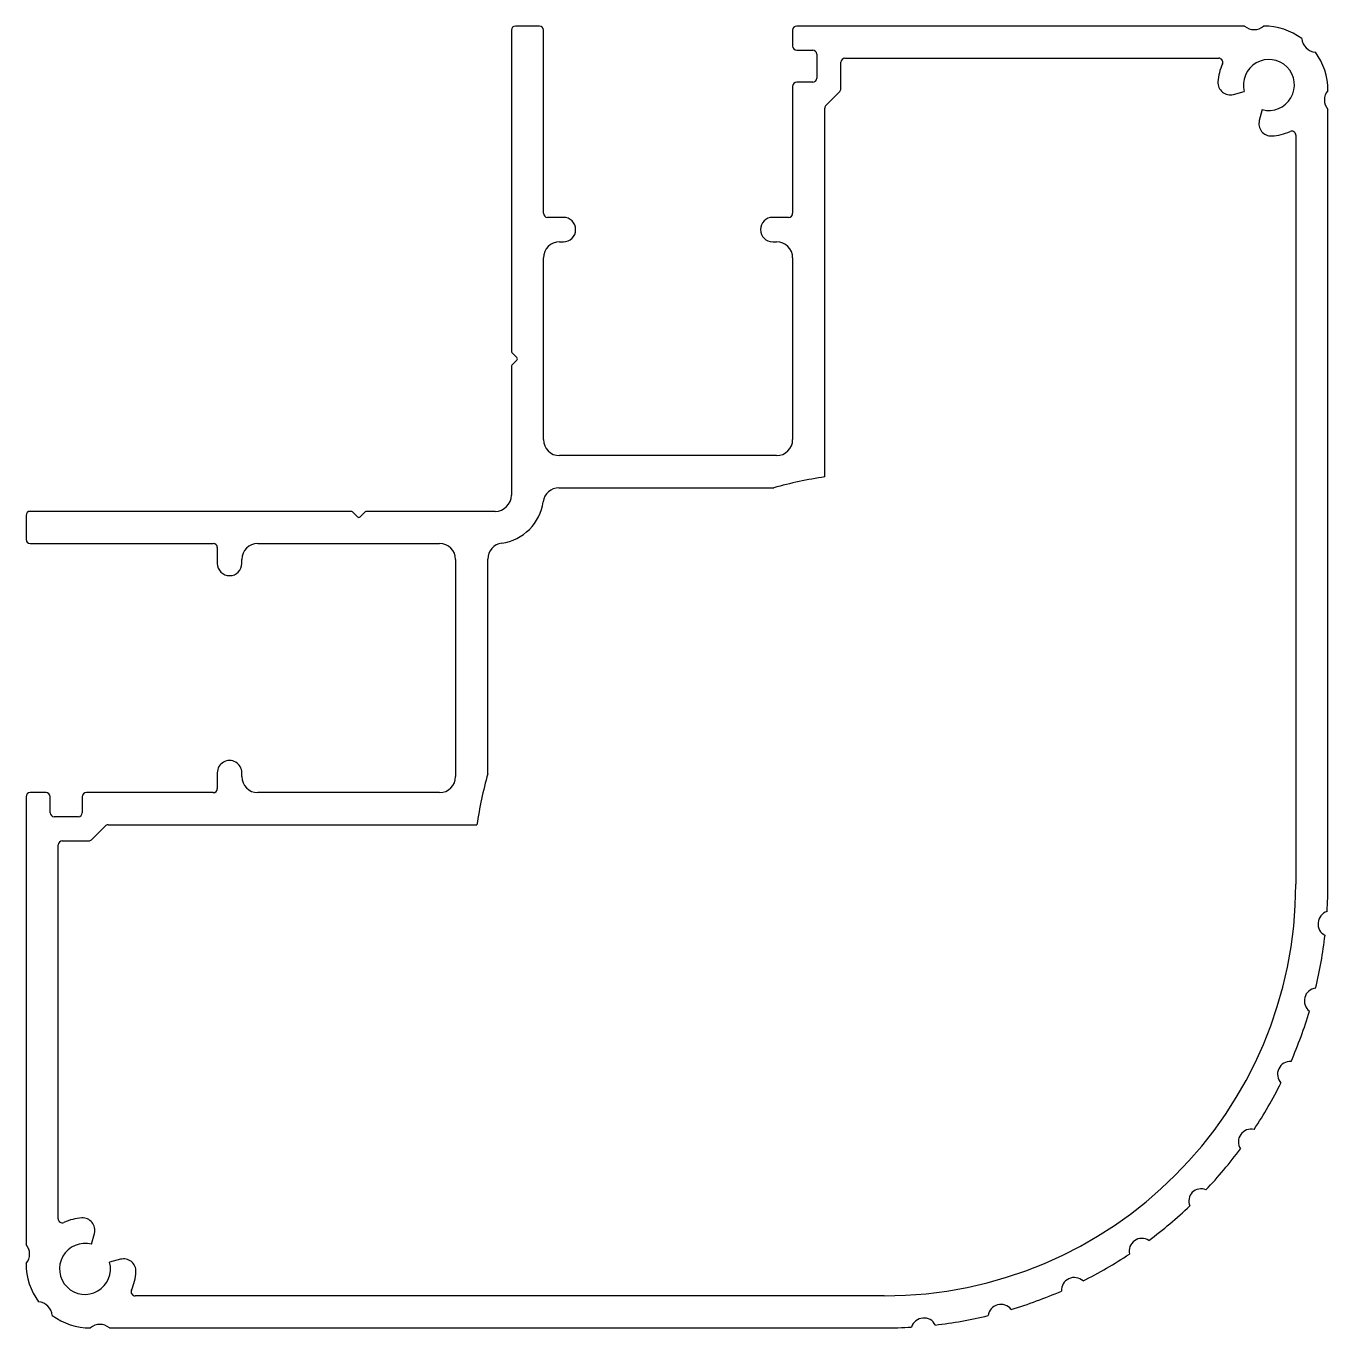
# Model space of a CAD drawing. Extents: x -40.6 to 40.4, y 6.1 to 87.1.
import ezdxf

# ---------------------------------------------------------------- set-up
doc = ezdxf.new("R2010")
doc.units = 0
doc.layers.add('1', color=7, linetype='CONTINUOUS')

msp = doc.modelspace()

# ---------------------------------------------------------------- linework, layer by layer
at = {"layer": '1'}
for p, q in [((-10.395, 86.882), (-10.395, 66.922)), ((-8.649, 87.136), (-10.141, 87.136)), ((-8.395, 75.486), (-8.395, 86.882)), ((7.105, 86.882), (7.105, 85.89)), ((35.218, 87.136), (7.359, 87.136)), ((7.359, 85.636), (8.351, 85.636)), ((8.605, 85.382), (8.605, 83.89)), ((10.359, 85.136), (33.608, 85.136)), ((10.105, 83.242), (10.105, 84.882)), ((8.351, 83.636), (7.359, 83.636)), ((7.105, 83.382), (7.105, 75.49)), ((9.179, 82.211), (10.031, 83.062)), ((34.519, 82.881), (35.198, 83.061)), ((9.105, 59.084), (9.105, 82.031)), ((36.318, 81.936), (36.134, 81.259)), ((40.405, 33.749), (40.405, 81.949)), ((38.405, 80.347), (38.405, 33.749)), ((-7.157, 75.236), (-8.145, 75.236)), ((6.851, 75.236), (5.867, 75.236)), ((-7.395, 73.712), (-7.157, 73.712)), ((5.867, 73.712), (6.105, 73.712)), ((-8.395, 61.412), (-8.395, 72.712)), ((7.105, 72.712), (7.105, 61.412)), ((-10.358, 66.832), (-10.051, 66.525)), ((-10.395, 65.949), (-10.395, 57.946)), ((-10.051, 66.346), (-10.358, 66.039)), ((6.105, 60.412), (-7.395, 60.412)), ((-7.431, 58.412), (5.929, 58.412)), ((-40.586, 56.696), (-40.586, 55.2)), ((-20.371, 56.946), (-40.336, 56.946)), ((-19.975, 56.602), (-20.281, 56.908)), ((-19.488, 56.908), (-19.795, 56.602)), ((-11.395, 56.946), (-19.399, 56.946)), ((-40.332, 54.946), (-28.936, 54.946)), ((-28.686, 54.696), (-28.686, 53.708)), ((-26.162, 54.946), (-14.862, 54.946)), ((-27.162, 53.708), (-27.162, 53.946)), ((-13.862, 53.946), (-13.862, 40.446)), ((-11.862, 40.621), (-11.862, 53.981)), ((-28.686, 40.684), (-28.686, 39.7)), ((-27.162, 40.446), (-27.162, 40.684)), ((-40.586, 39.192), (-40.586, 11.332)), ((-39.34, 39.446), (-40.332, 39.446)), ((-39.086, 38.2), (-39.086, 39.192)), ((-37.086, 39.192), (-37.086, 38.2)), ((-28.94, 39.446), (-36.832, 39.446)), ((-14.862, 39.446), (-26.162, 39.446)), ((-37.34, 37.946), (-38.832, 37.946)), ((-36.511, 36.52), (-35.66, 37.371)), ((-35.481, 37.446), (-12.533, 37.446)), ((-38.586, 12.943), (-38.586, 36.192)), ((-38.332, 36.446), (-36.691, 36.446)), ((-36.511, 11.353), (-36.331, 12.031)), ((-34.708, 10.416), (-35.386, 10.233)), ((12.802, 8.146), (-33.796, 8.146)), ((-35.399, 6.146), (12.802, 6.146))]:
    msp.add_line(p, q, dxfattribs=at)
for centre, radius, start, end in [((-10.141, 86.882), 0.254, 90, 180), ((-8.649, 86.882), 0.254, 360, 90), ((7.359, 86.882), 0.254, 90, 180), ((35.812, 87.815), 0.901, 228.8162, 311.1838), ((36.405, 83.136), 4, 53.53195, 90), ((7.359, 85.89), 0.254, 180, 270), ((39.682, 86.413), 0.901, 183.8162, 266.1838), ((8.351, 85.382), 0.254, 360, 90), ((10.359, 84.882), 0.254, 90, 180), ((33.608, 84.882), 0.254, 335.65249, 90), ((36.732, 83.469), 1.587, 254.86486, 194.86486), ((36.405, 83.136), 4, 360, 36.46805), ((36.732, 83.469), 3.175, 155.65249, 176.45638), ((7.359, 83.382), 0.254, 90, 180), ((8.351, 83.89), 0.254, 270, 360), ((34.324, 83.618), 0.762, 176.45638, 284.86486), ((9.851, 83.242), 0.254, 315, 360), ((41.083, 82.543), 0.901, 138.8162, 221.1838), ((9.359, 82.031), 0.254, 135, 180), ((36.87, 81.06), 0.762, 164.86486, 273.27334), ((36.732, 83.469), 3.175, 273.27334, 294.44466), ((38.151, 80.347), 0.254, 0, 114.44466), ((-8.145, 75.486), 0.25, 180, 270), ((6.851, 75.49), 0.254, 270, 360), ((-7.157, 74.474), 0.762, 270, 90), ((5.867, 74.474), 0.762, 90, 270), ((-7.395, 72.712), 1, 90, 180), ((6.105, 72.712), 1, 360, 90), ((-10.268, 66.922), 0.127, 180, 225), ((-10.141, 66.435), 0.127, 315, 45), ((-10.268, 65.949), 0.127, 135, 180), ((-7.395, 61.412), 1, 180, 270), ((6.105, 61.412), 1, 270, 360), ((-7.431, 57.412), 1, 90, 172.33969), ((12.802, 33.749), 25.603, 98.30186, 105.57035), ((-11.395, 57.946), 1, 270, 360), ((-11.395, 57.946), 3, 277.66031, 352.33969), ((-40.336, 56.696), 0.25, 90, 180), ((-20.371, 56.819), 0.127, 45, 90), ((-19.399, 56.819), 0.127, 90, 135), ((-19.885, 56.692), 0.127, 225, 315), ((-40.332, 55.2), 0.254, 180, 270), ((-28.936, 54.696), 0.25, 360, 90), ((-26.162, 53.946), 1, 90, 180), ((-14.862, 53.946), 1, 360, 90), ((-10.862, 53.981), 1, 97.66031, 180), ((-27.924, 53.708), 0.762, 180, 360), ((-27.924, 40.684), 0.762, 360, 180.00001), ((12.802, 33.749), 25.603, 164.42964, 171.69815), ((-28.94, 39.7), 0.254, 270, 0), ((-26.162, 40.446), 1, 180, 270), ((-14.862, 40.446), 1, 270, 360), ((-40.332, 39.192), 0.254, 90, 180), ((-39.34, 39.192), 0.254, 360, 90), ((-36.832, 39.192), 0.254, 90, 180), ((-38.832, 38.2), 0.254, 180, 270), ((-37.34, 38.2), 0.254, 270, 360), ((-35.481, 37.192), 0.254, 90, 135), ((-36.691, 36.7), 0.254, 270, 315), ((-38.332, 36.192), 0.254, 90, 180), ((12.802, 33.749), 25.603, 270, 0), ((12.802, 33.749), 27.603, 356.4649, 0), ((40.587, 31.282), 0.8, 107.03789, 242.81469), ((12.802, 33.749), 27.603, 346.4649, 353.38768), ((39.736, 26.495), 0.8, 97.03789, 232.81469), ((12.802, 33.749), 27.603, 336.4649, 343.38768), ((38.068, 21.928), 0.8, 87.03789, 222.81469), ((12.802, 33.749), 27.603, 326.4649, 333.38768), ((35.631, 17.72), 0.8, 77.03789, 212.81469), ((12.802, 33.749), 27.603, 316.4649, 323.38768), ((32.551, 14.05), 0.8, 137.57108, 202.96211), ((32.501, 13.999), 0.8, 67.03789, 132.42892), ((-36.918, 9.819), 3.175, 93.54362, 114.34751), ((-37.067, 12.227), 0.762, 345.13514, 93.54362), ((12.802, 33.749), 27.603, 306.61232, 313.5351), ((-38.332, 12.943), 0.254, 180, 294.34751), ((-36.918, 9.819), 1.587, 75.13514, 15.13514), ((28.831, 10.92), 0.8, 57.18531, 192.96211), ((-41.264, 10.739), 0.901, 318.8162, 41.1838), ((12.802, 33.749), 27.603, 296.61232, 303.5351), ((-36.586, 10.146), 4, 180, 216.46805), ((-34.509, 9.681), 0.762, 356.72666, 105.13514), ((-36.918, 9.819), 3.175, 335.55534, 356.72666), ((24.623, 8.483), 0.8, 47.18531, 182.96211), ((-33.796, 8.4), 0.254, 155.55534, 270), ((12.802, 33.749), 27.603, 286.61232, 293.5351), ((-39.863, 6.869), 0.901, 3.8162, 86.1838), ((20.056, 6.814), 0.8, 37.18531, 172.96211), ((-36.586, 10.146), 4, 233.53195, 270), ((15.269, 5.964), 0.8, 27.18531, 162.96211), ((12.802, 33.749), 27.603, 276.61232, 283.5351), ((-35.992, 5.467), 0.901, 48.8162, 131.1838), ((12.802, 33.749), 27.603, 270, 273.5351)]:
    msp.add_arc(centre, radius, start, end, dxfattribs=at)

doc.saveas('drawing.dxf')
